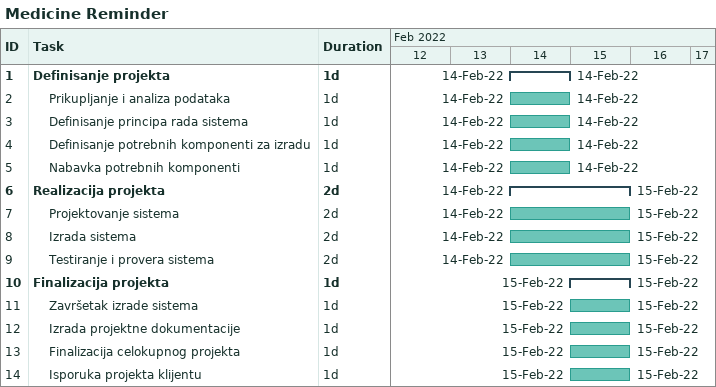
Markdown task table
Medicine Reminder

| ID | Level | Task | Duration | Start | Finish |
|---|---|---|---|---|---|
| 1 | 1 | **Definisanje projekta** | 1d | 2022-02-14 | 2022-02-14 |
| 2 | 2 | Prikupljanje i analiza podataka | 1d | 2022-02-14 | 2022-02-14 |
| 3 | 2 | Definisanje principa rada sistema | 1d | 2022-02-14 | 2022-02-14 |
| 4 | 2 | Definisanje potrebnih komponenti za izradu | 1d | 2022-02-14 | 2022-02-14 |
| 5 | 2 | Nabavka potrebnih komponenti | 1d | 2022-02-14 | 2022-02-14 |
| 6 | 1 | **Realizacija projekta** | 2d | 2022-02-14 | 2022-02-15 |
| 7 | 2 | Projektovanje sistema | 2d | 2022-02-14 | 2022-02-15 |
| 8 | 2 | Izrada sistema | 2d | 2022-02-14 | 2022-02-15 |
| 9 | 2 | Testiranje i provera sistema | 2d | 2022-02-14 | 2022-02-15 |
| 10 | 1 | **Finalizacija projekta** | 1d | 2022-02-15 | 2022-02-15 |
| 11 | 2 | Završetak izrade sistema | 1d | 2022-02-15 | 2022-02-15 |
| 12 | 2 | Izrada projektne dokumentacije | 1d | 2022-02-15 | 2022-02-15 |
| 13 | 2 | Finalizacija celokupnog projekta | 1d | 2022-02-15 | 2022-02-15 |
| 14 | 2 | Isporuka projekta klijentu | 1d | 2022-02-15 | 2022-02-15 |
